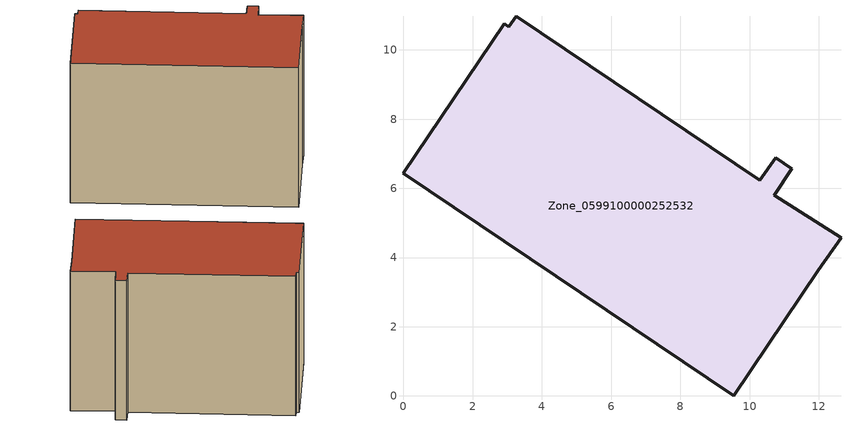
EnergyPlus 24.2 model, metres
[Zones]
Zone_0599100000252532
 floor ground (C_G): 11.22,6.57 10.71,5.8 12.64,4.57 11.98,3.64 9.54,0 0,6.43 2.92,10.75 3.04,10.67 3.26,10.98 10.29,6.24 10.75,6.89 z1.44
 wall outside (C_F): 2.92,10.75 0,6.43 9.54,0 11.98,3.64 12.64,4.57 10.71,5.8 11.22,6.57 10.75,6.89 10.29,6.24 3.26,10.98 3.04,10.67 2.92,10.75 z1.44:9.43
 roof outside (C_R): 10.75,6.89 10.29,6.24 3.26,10.98 3.04,10.67 2.92,10.75 0,6.43 9.54,0 11.98,3.64 12.64,4.57 10.71,5.8 11.22,6.57 z9.43
[BUILDING]
Pand.0599100000252532: North Axis=0; Terrain=City; Loads Convergence Tolerance Value=0.04; Temperature Convergence Tolerance Value=0.4; Solar Distribution=FullExterior; Maximum Number of Warmup Days=25; Minimum Number of Warmup Days=1
[Site:Location]
Rotterdam.The.Hague.AP_ZH_NLD Design_Conditions: Latitude=51.96; Longitude=4.45; Time Zone=1; Elevation=-4.5
[SITE:GROUNDTEMPERATURE:BUILDINGSURFACE]
18, 18, 18, 18, 18, 18, 18, 18, 18, 18, 18, 18
[MATERIAL] Thermal Absorptance=0.9; Solar Absorptance=0.7; Visible Absorptance=0.7
Name | Roughness | Thickness | Conductivity | Density | Specific Heat
G.TC.1975-1991 | MediumSmooth | 0.15 | 0.288461 | 540 | 1210
F.TC.1975-1991 | Rough | 0.3 | 0.230769 | 1920 | 840
R.TC.1975-1991 | MediumRough | 0.2 | 0.153846 | 1500 | 1000
[CONSTRUCTION]
C_G: G.TC.1975-1991
C_F: F.TC.1975-1991
C_R: R.TC.1975-1991
[ZONE]
Zone_0599100000252532: Type=1; Multiplier=1; Ceiling Height=Autocalculate; Volume=Autocalculate; Floor Area=autocalculate; Part of Total Floor Area=Yes
[ZONEINFILTRATION:DESIGNFLOWRATE]
Infil_Zone_0599100000252532: Zone or ZoneList or Space or SpaceList=Zone_0599100000252532; Schedule=AlwaysOn; Design Flow Rate Calculation Method=Flow/Area; Flow Rate per Floor Area=0.003; Constant Term Coefficient=1; Temperature Term Coefficient=0; Velocity Term Coefficient=0; Velocity Squared Term Coefficient=0
[HVACTEMPLATE:ZONE:IDEALLOADSAIRSYSTEM]
Zone_0599100000252532: Maximum Heating Supply Air Temperature=50; Minimum Cooling Supply Air Temperature=13; Maximum Heating Supply Air Humidity Ratio=0.0156; Minimum Cooling Supply Air Humidity Ratio=0.0077; Heating Limit=NoLimit; Cooling Limit=NoLimit; Dehumidification Control Type=ConstantSensibleHeatRatio; Cooling Sensible Heat Ratio=0.7; Dehumidification Setpoint=60; Humidification Control Type=None; Humidification Setpoint=30; Outdoor Air Method=None; Outdoor Air Flow Rate per Person=0.00944; Outdoor Air Flow Rate per Zone Floor Area=0; Outdoor Air Flow Rate per Zone=0; Demand Controlled Ventilation Type=None; Outdoor Air Economizer Type=NoEconomizer; Heat Recovery Type=None; Sensible Heat Recovery Effectiveness=0.7; Latent Heat Recovery Effectiveness=0.65
[ZONECONTROL:THERMOSTAT]
ThermostatControl_Zone_0599100000252532: Zone or ZoneList=Zone_0599100000252532; Control Type Schedule=DualSetpointControlType; Control 1=Thermostat_Zone_0599100000252532; Temperature Difference Between Cutout And Setpoint=0
[THERMOSTATSETPOINT:DUALSETPOINT]
Thermostat_Zone_0599100000252532: Heating Setpoint Temperature Schedule=HeatingSetpoint_Zone_0599100000252532; Cooling Setpoint Temperature Schedule=CoolingSetpoint_Zone_0599100000252532
[SCHEDULE:COMPACT]
HeatingSetpoint_Zone_0599100000252532: Through: 12/31, For: AllDays, Until: 24:00, 21
CoolingSetpoint_Zone_0599100000252532: Through: 12/31, For: AllDays, Until: 24:00, 24
DualSetpointControlType: Through: 12/31, For: AllDays, Until: 24:00, 4
AlwaysOn: Through: 12/31, For: AllDays, Until: 24:00, 1
